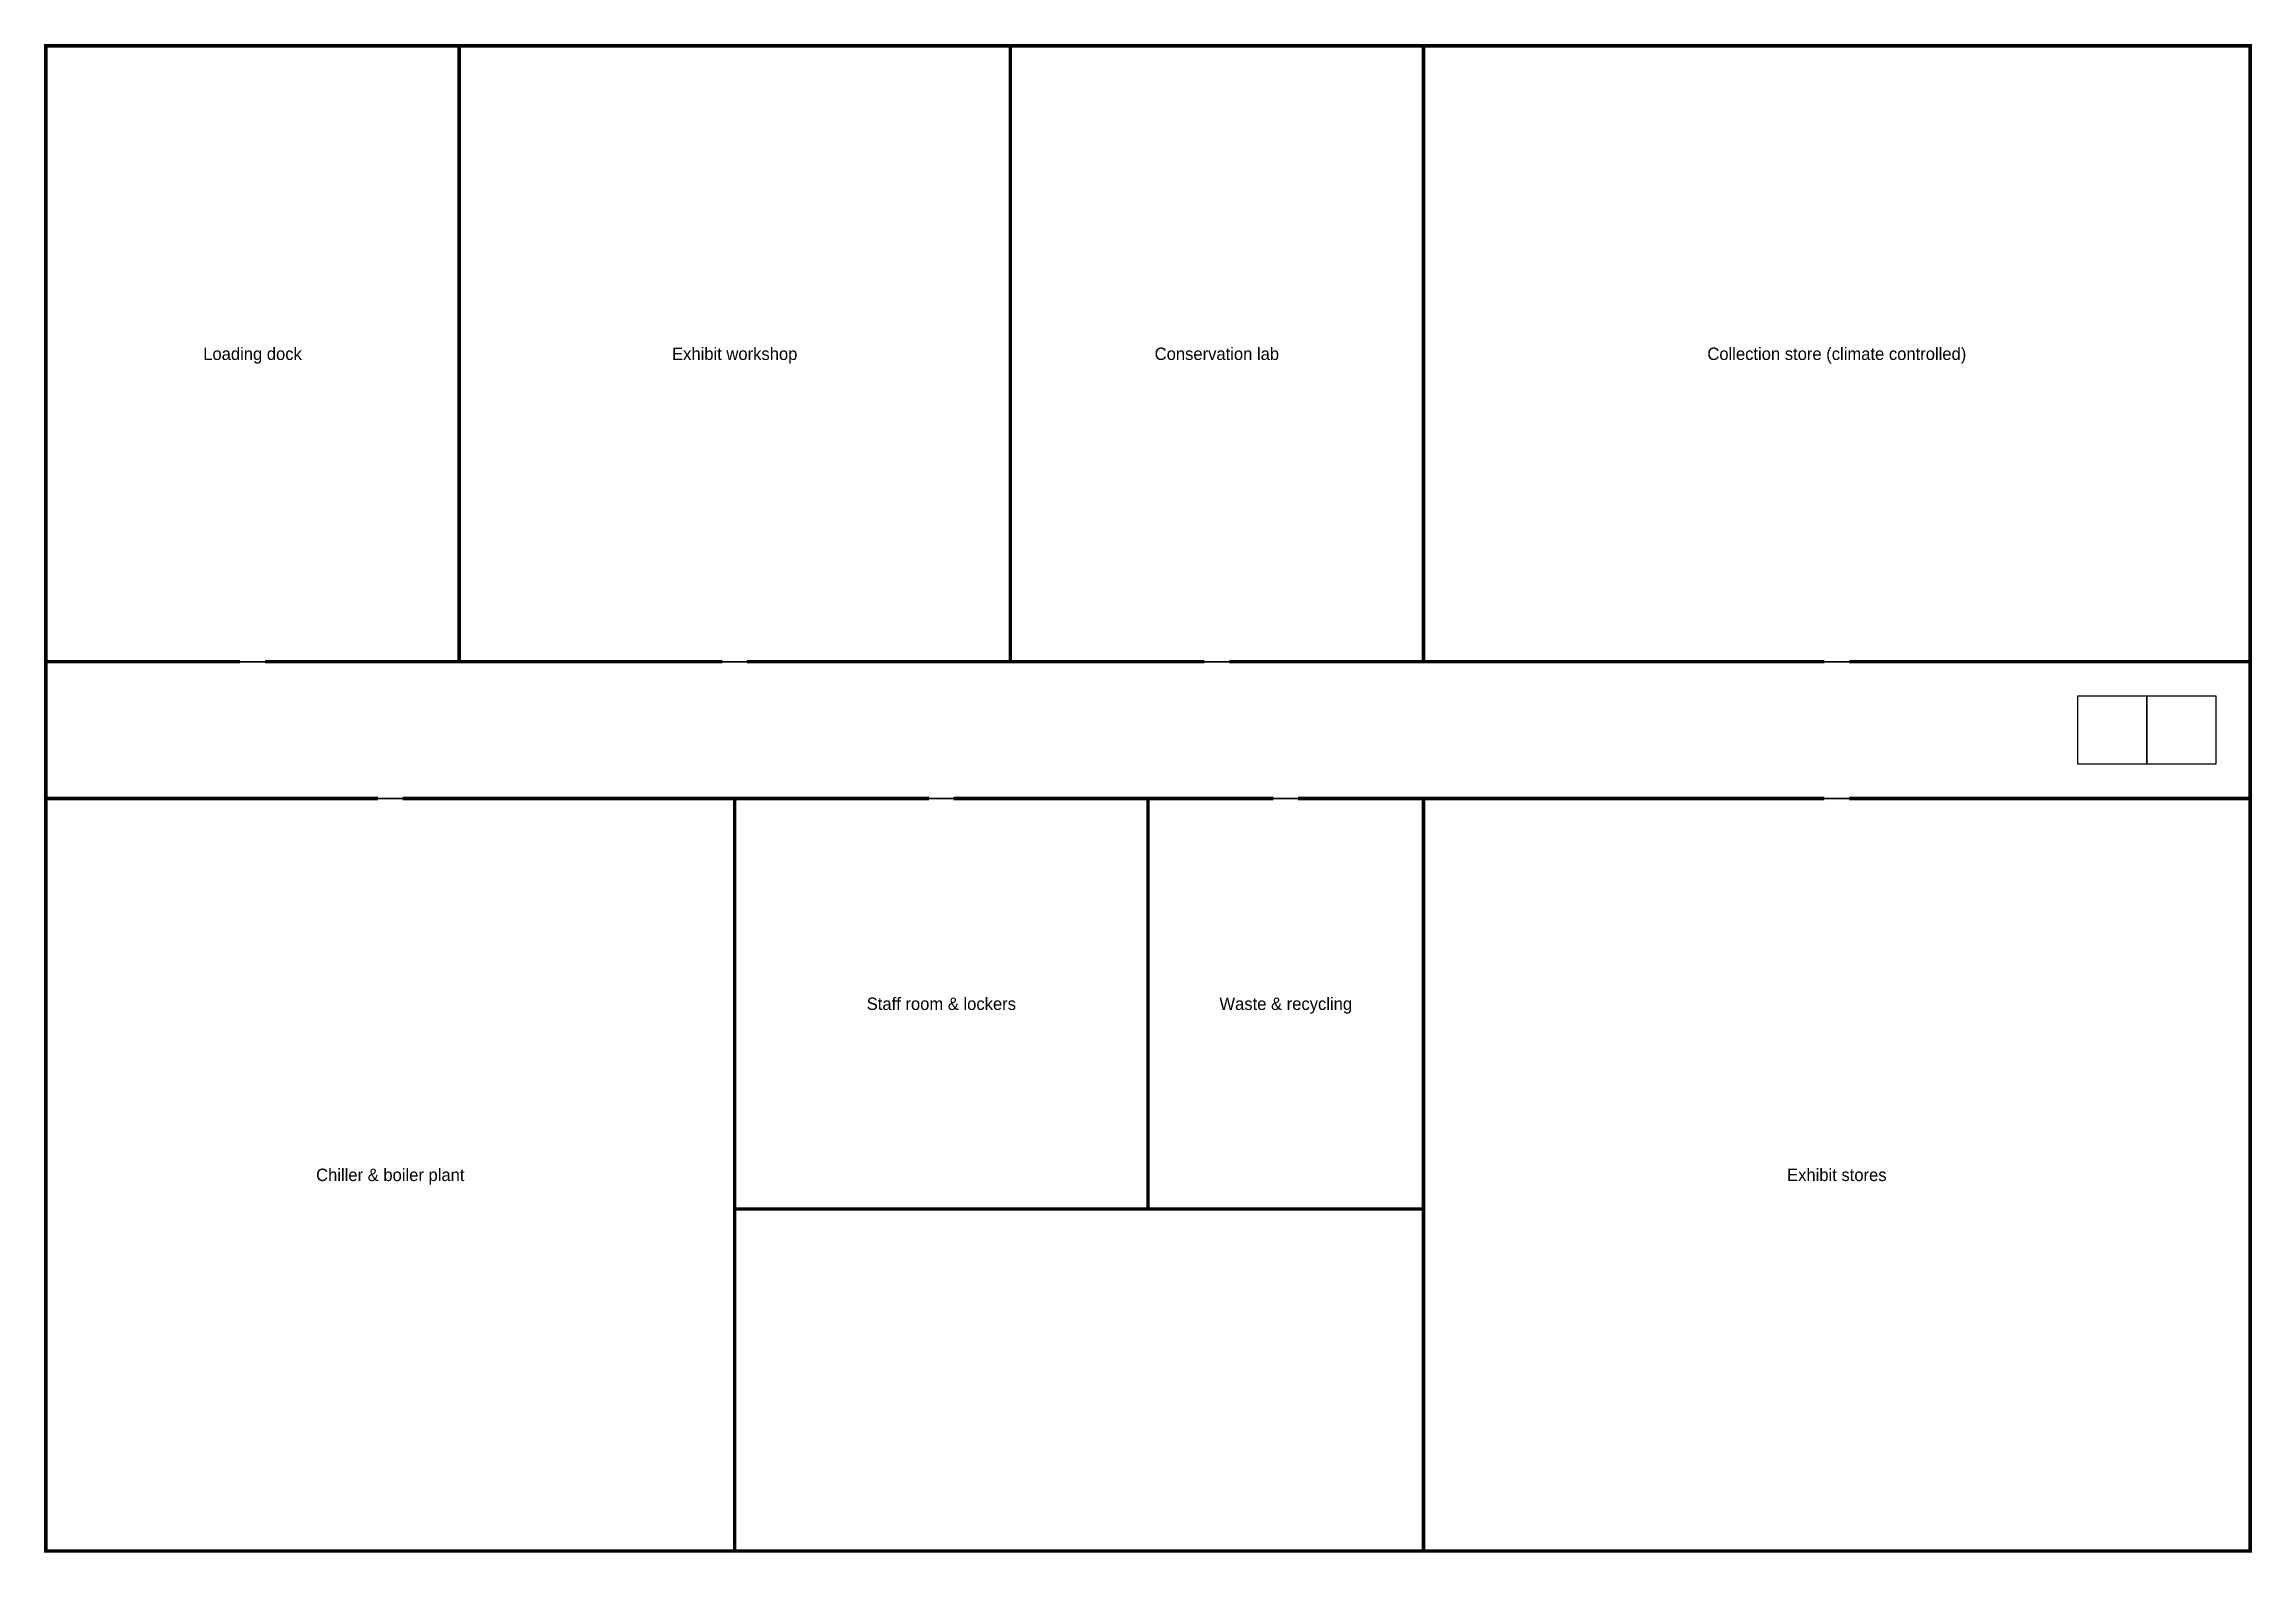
# Model space of a CAD drawing. Header units: metres. Extents: x 0 to 160, y -109 to 0.
import ezdxf
from ezdxf.enums import TextEntityAlignment as Align

# ---------------------------------------------------------------- set-up
doc = ezdxf.new("R2010")
doc.units = ezdxf.units.M
for name, color, linetype in [('DOORS', 3, 'Continuous'), ('LABELS', 2, 'Continuous'), ('ROOMS', 8, 'Continuous'), ('WALLS', 7, 'Continuous')]:
    doc.layers.add(name, color=color, linetype=linetype)

msp = doc.modelspace()

# ---------------------------------------------------------------- linework, layer by layer
at = {"layer": 'DOORS'}
for p, q in [((15.9, -44.7), (14.1, -44.7)), ((50.9, -44.7), (49.1, -44.7)), ((85.9, -44.7), (84.1, -44.7)), ((130.9, -44.7), (129.1, -44.7)), ((24.1, -54.63), (25.9, -54.63)), ((64.1, -54.63), (65.9, -54.63)), ((89.1, -54.63), (90.9, -54.63)), ((129.1, -54.63), (130.9, -54.63))]:
    msp.add_line(p, q, dxfattribs=at)
at = {"layer": 'ROOMS'}
for points in [[(0, 0), (30, 0), (30, -44.7), (0, -44.7), (0, 0)], [(30, 0), (70, 0), (70, -44.7), (30, -44.7), (30, 0)], [(70, 0), (100, 0), (100, -44.7), (70, -44.7), (70, 0)], [(100, 0), (160, 0), (160, -44.7), (100, -44.7), (100, 0)], [(0, -44.7), (160, -44.7), (160, -54.63), (0, -54.63), (0, -44.7)], [(147.5, -47.18), (152.5, -47.18), (152.5, -52.15), (147.5, -52.15), (147.5, -47.18)], [(152.5, -47.18), (157.5, -47.18), (157.5, -52.15), (152.5, -52.15), (152.5, -47.18)], [(0, -54.63), (50, -54.63), (50, -109.26), (0, -109.26), (0, -54.63)], [(50, -54.63), (80, -54.63), (80, -84.43), (50, -84.43), (50, -54.63)], [(80, -54.63), (100, -54.63), (100, -84.43), (80, -84.43), (80, -54.63)], [(100, -54.63), (160, -54.63), (160, -109.26), (100, -109.26), (100, -54.63)]]:
    msp.add_lwpolyline(points, close=True, dxfattribs=at)
at = {"layer": 'WALLS', "const_width": 0.25}
for points in [[(14.1, -44.7), (0, -44.7), (0, 0), (30, 0), (30, -44.7), (15.9, -44.7)], [(0, 0), (160, 0), (160, -109.26), (0, -109.26), (0, 0)], [(49.1, -44.7), (30, -44.7), (30, 0), (70, 0), (70, -44.7), (50.9, -44.7)], [(84.1, -44.7), (70, -44.7), (70, 0), (100, 0), (100, -44.7), (85.9, -44.7)], [(129.1, -44.7), (100, -44.7), (100, 0), (160, 0), (160, -44.7), (130.9, -44.7)], [(25.9, -54.63), (50, -54.63), (50, -109.26), (0, -109.26), (0, -54.63), (24.1, -54.63)], [(65.9, -54.63), (80, -54.63), (80, -84.43), (50, -84.43), (50, -54.63), (64.1, -54.63)], [(90.9, -54.63), (100, -54.63), (100, -84.43), (80, -84.43), (80, -54.63), (89.1, -54.63)], [(130.9, -54.63), (160, -54.63), (160, -109.26), (100, -109.26), (100, -54.63), (129.1, -54.63)]]:
    msp.add_lwpolyline(points, dxfattribs=at)

# ---------------------------------------------------------------- texts
at = {"layer": 'LABELS'}
for s, p in [('Loading dock', (15, -22.35)), ('Exhibit workshop', (50, -22.35)), ('Conservation lab', (85, -22.35)), ('Collection store (climate controlled)', (130, -22.35)), ('Staff room & lockers', (65, -69.53)), ('Waste & recycling', (90, -69.53)), ('Chiller & boiler plant', (25, -81.95)), ('Exhibit stores', (130, -81.95))]:
    msp.add_text(s, height=0.9, dxfattribs=at).set_placement(p, align=Align.MIDDLE_CENTER)

doc.saveas('drawing.dxf')
